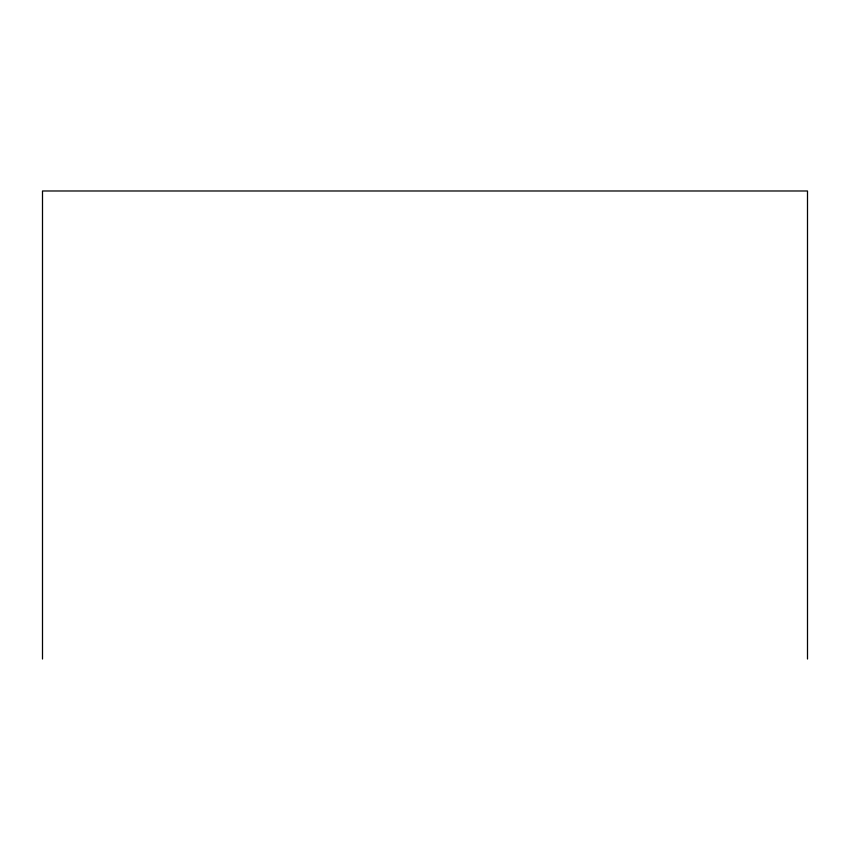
<?xml version="1.0" encoding="UTF-8"?>
<svg xmlns="http://www.w3.org/2000/svg" width="850" height="850" viewBox="0 0 850 850"><rect width="100%" height="100%" fill="white"/><g stroke="black" fill="none" stroke-linecap="round" stroke-linejoin="round"><path stroke-width="1.27" d="M807.5 659.016L807.5 190.984L42.5 190.984L42.5 659.016"/></g></svg>
